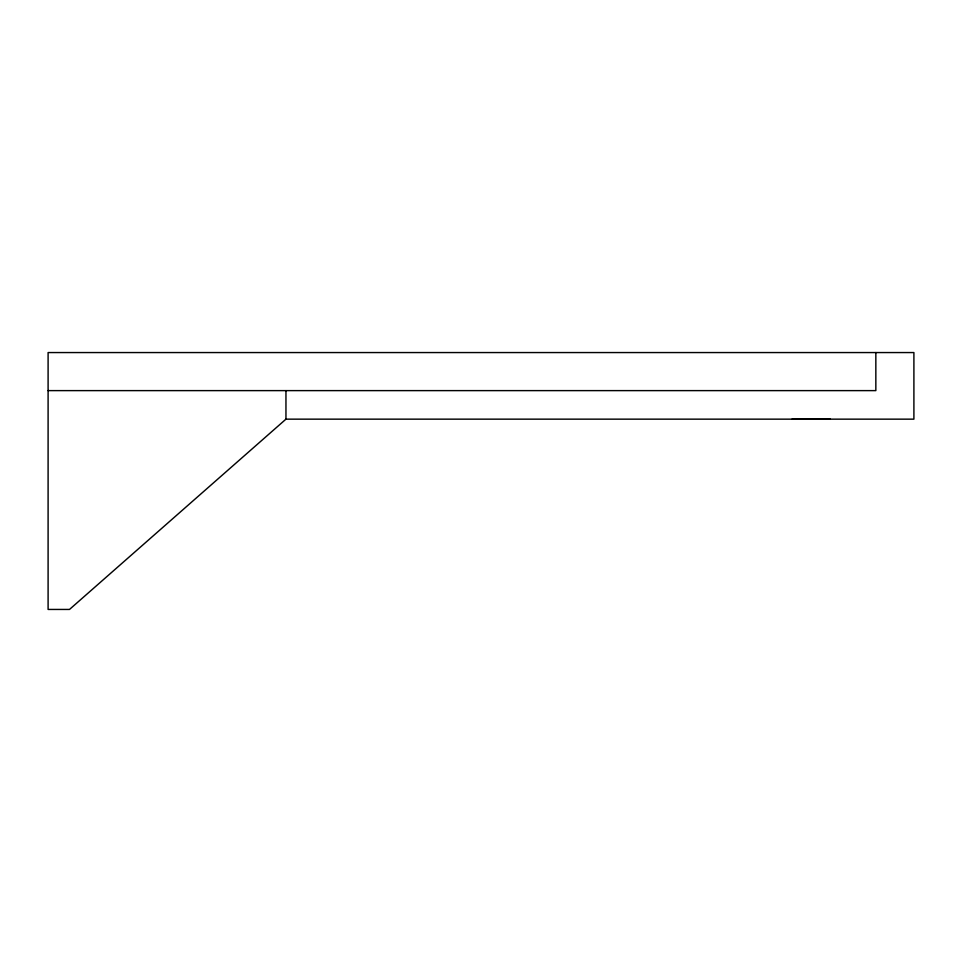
<?xml version="1.0" encoding="UTF-8"?>
<svg xmlns="http://www.w3.org/2000/svg" width="962" height="962" viewBox="0 0 962 962"><rect width="100%" height="100%" fill="white"/><g stroke="black" fill="none" stroke-linecap="round" stroke-linejoin="round"><path stroke-width="1.44" d="M285.954 419.155L69.504 609.439L48.1 609.439L48.1 352.561L913.9 352.561L913.9 419.155L285.954 419.155L285.954 390.62M48.1 390.62L875.841 390.62L875.841 352.561M792.123 419.035L830.17 419.035"/></g></svg>
